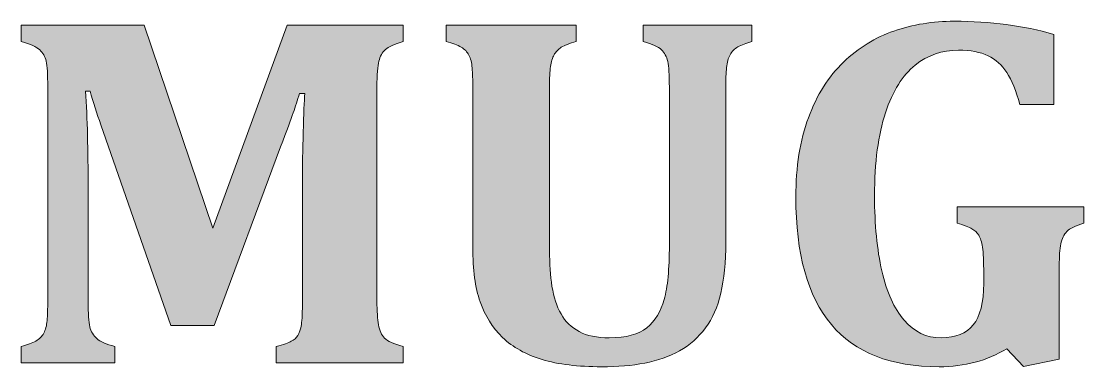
# Model space of a CAD drawing. Header units: inches. Extents: x 82 to 1005, y -733 to -347.
# Drawn here: x 544.7 to 661.4, y -733.4 to -695.4 of the extents above; entities that cross this region are included whole.
import ezdxf

# ---------------------------------------------------------------- set-up
doc = ezdxf.new("R2010")
doc.units = ezdxf.units.IN
doc.header["$MEASUREMENT"] = 0
doc.layers.add('Layer 1', color=7, linetype='Continuous')

# ---------------------------------------------------------------- blocks, each defined once
blk = doc.blocks.new('block 6')
at = {"layer": 'Layer 1', "true_color": 0x680b10}
h = blk.add_hatch(color=246, dxfattribs=at)
h.dxf.hatch_style = 2
edge = h.paths.add_edge_path()
edge.add_spline(control_points=[(586.66, -697.63), (585.7, -697.9), (585.05, -698.19), (584.71, -698.51), (584.36, -698.83), (584.12, -699.25), (583.99, -699.78), (583.85, -700.32), (583.78, -701.26), (583.78, -702.62), (583.78, -702.62), (583.78, -726.13), (583.78, -726.13), (583.78, -727.23), (583.84, -728.1), (583.95, -728.75), (584.05, -729.39), (584.27, -729.88), (584.61, -730.21), (584.95, -730.55), (585.63, -730.85), (586.66, -731.12), (586.66, -731.12), (586.66, -732.92), (586.66, -732.92), (586.66, -732.92), (572.72, -732.92), (572.72, -732.92), (572.72, -732.92), (572.72, -731.12), (572.72, -731.12), (573.52, -730.91), (574.07, -730.72), (574.38, -730.55), (574.69, -730.39), (574.93, -730.18), (575.1, -729.91), (575.27, -729.65), (575.4, -729.25), (575.48, -728.72), (575.56, -728.19), (575.6, -727.3), (575.6, -726.07), (575.6, -726.07), (575.6, -712.76), (575.6, -712.76), (575.6, -711.29), (575.63, -709.56), (575.69, -707.57), (575.74, -705.58), (575.8, -704.16), (575.85, -703.33), (575.85, -703.33), (575.28, -703.33), (575.28, -703.33), (575.06, -704.05), (574.83, -704.77), (574.59, -705.46), (574.34, -706.16), (573.88, -707.41), (573.21, -709.2), (573.21, -709.2), (565.93, -728.82), (565.93, -728.82), (565.93, -728.82), (561.15, -728.82), (561.15, -728.82), (561.15, -728.82), (553.49, -706.78), (553.49, -706.78), (553.03, -705.53), (552.64, -704.29), (552.29, -703.06), (552.29, -703.06), (551.8, -703.06), (551.8, -703.06), (551.99, -706.05), (552.08, -709.58), (552.08, -713.65), (552.08, -713.65), (552.08, -726.15), (552.08, -726.15), (552.08, -727.49), (552.14, -728.43), (552.27, -728.95), (552.39, -729.48), (552.65, -729.91), (553.03, -730.25), (553.41, -730.6), (554.07, -730.89), (555.01, -731.12), (555.01, -731.12), (555.01, -732.92), (555.01, -732.92), (555.01, -732.92), (544.74, -732.92), (544.74, -732.92), (544.74, -732.92), (544.74, -731.12), (544.74, -731.12), (545.41, -730.94), (545.94, -730.74), (546.33, -730.53), (546.72, -730.31), (547.01, -730.02), (547.21, -729.66), (547.41, -729.3), (547.53, -728.83), (547.58, -728.27), (547.62, -727.71), (547.65, -726.99), (547.65, -726.13), (547.65, -726.13), (547.65, -702.62), (547.65, -702.62), (547.65, -701.25), (547.59, -700.3), (547.47, -699.8), (547.35, -699.29), (547.12, -698.87), (546.78, -698.55), (546.43, -698.22), (545.75, -697.91), (544.74, -697.63), (544.74, -697.63), (544.74, -695.83), (544.74, -695.83), (544.74, -695.83), (558.24, -695.83), (558.24, -695.83), (558.24, -695.83), (565.77, -718.14), (565.77, -718.14), (565.77, -718.14), (573.92, -695.83), (573.92, -695.83), (573.92, -695.83), (586.66, -695.83), (586.66, -695.83), (586.66, -695.83), (586.66, -697.63), (586.66, -697.63)], knot_values=[0, 0, 0, 0, 1, 1, 1, 2, 2, 2, 3, 3, 3, 4, 4, 4, 5, 5, 5, 6, 6, 6, 7, 7, 7, 8, 8, 8, 9, 9, 9, 10, 10, 10, 11, 11, 11, 12, 12, 12, 13, 13, 13, 14, 14, 14, 15, 15, 15, 16, 16, 16, 17, 17, 17, 18, 18, 18, 19, 19, 19, 20, 20, 20, 21, 21, 21, 22, 22, 22, 23, 23, 23, 24, 24, 24, 25, 25, 25, 26, 26, 26, 27, 27, 27, 28, 28, 28, 29, 29, 29, 30, 30, 30, 31, 31, 31, 32, 32, 32, 33, 33, 33, 34, 34, 34, 35, 35, 35, 36, 36, 36, 37, 37, 37, 38, 38, 38, 39, 39, 39, 40, 40, 40, 41, 41, 41, 42, 42, 42, 43, 43, 43, 44, 44, 44, 45, 45, 45, 46, 46, 46, 47, 47, 47, 47], degree=3, periodic=1)
h = blk.add_hatch(color=246, dxfattribs=at)
h.dxf.hatch_style = 2
edge = h.paths.add_edge_path()
edge.add_spline(control_points=[(615.87, -702.65), (615.87, -701.29), (615.81, -700.35), (615.69, -699.81), (615.57, -699.28), (615.34, -698.85), (615, -698.52), (614.65, -698.2), (613.99, -697.9), (612.99, -697.63), (612.99, -697.63), (612.99, -695.83), (612.99, -695.83), (612.99, -695.83), (624.94, -695.83), (624.94, -695.83), (624.94, -695.83), (624.94, -697.63), (624.94, -697.63), (624.29, -697.81), (623.78, -698), (623.4, -698.21), (623.02, -698.42), (622.72, -698.71), (622.53, -699.08), (622.33, -699.45), (622.2, -699.92), (622.15, -700.49), (622.09, -701.06), (622.06, -701.78), (622.06, -702.65), (622.06, -702.65), (622.06, -719.63), (622.06, -719.63), (622.06, -721.88), (621.88, -723.76), (621.52, -725.27), (621.16, -726.78), (620.6, -728.05), (619.84, -729.09), (619.07, -730.12), (618.13, -730.95), (617, -731.59), (615.86, -732.22), (614.59, -732.67), (613.18, -732.95), (611.77, -733.22), (610.18, -733.35), (608.42, -733.35), (605.85, -733.35), (603.68, -733.09), (601.9, -732.55), (600.13, -732.02), (598.69, -731.21), (597.57, -730.13), (596.46, -729.05), (595.63, -727.75), (595.1, -726.21), (594.56, -724.67), (594.3, -722.68), (594.3, -720.26), (594.3, -720.26), (594.3, -702.68), (594.3, -702.68), (594.3, -701.83), (594.27, -701.11), (594.23, -700.53), (594.18, -699.95), (594.07, -699.48), (593.88, -699.12), (593.69, -698.76), (593.4, -698.46), (593.01, -698.24), (592.62, -698.01), (592.08, -697.81), (591.39, -697.63), (591.39, -697.63), (591.39, -695.83), (591.39, -695.83), (591.39, -695.83), (605.65, -695.83), (605.65, -695.83), (605.65, -695.83), (605.65, -697.63), (605.65, -697.63), (604.91, -697.82), (604.36, -698.04), (604.01, -698.26), (603.66, -698.49), (603.39, -698.76), (603.21, -699.09), (603.03, -699.42), (602.9, -699.84), (602.83, -700.37), (602.75, -700.89), (602.72, -701.66), (602.72, -702.68), (602.72, -702.68), (602.72, -720.61), (602.72, -720.61), (602.72, -722.04), (602.81, -723.34), (602.99, -724.52), (603.17, -725.7), (603.5, -726.71), (603.98, -727.55), (604.46, -728.39), (605.13, -729.04), (605.98, -729.49), (606.83, -729.95), (607.93, -730.17), (609.27, -730.17), (611.12, -730.17), (612.49, -729.8), (613.4, -729.06), (614.3, -728.32), (614.94, -727.28), (615.31, -725.95), (615.68, -724.62), (615.87, -722.63), (615.87, -719.98), (615.87, -719.98), (615.87, -702.65), (615.87, -702.65)], knot_values=[0, 0, 0, 0, 1, 1, 1, 2, 2, 2, 3, 3, 3, 4, 4, 4, 5, 5, 5, 6, 6, 6, 7, 7, 7, 8, 8, 8, 9, 9, 9, 10, 10, 10, 11, 11, 11, 12, 12, 12, 13, 13, 13, 14, 14, 14, 15, 15, 15, 16, 16, 16, 17, 17, 17, 18, 18, 18, 19, 19, 19, 20, 20, 20, 21, 21, 21, 22, 22, 22, 23, 23, 23, 24, 24, 24, 25, 25, 25, 26, 26, 26, 27, 27, 27, 28, 28, 28, 29, 29, 29, 30, 30, 30, 31, 31, 31, 32, 32, 32, 33, 33, 33, 34, 34, 34, 35, 35, 35, 36, 36, 36, 37, 37, 37, 38, 38, 38, 39, 39, 39, 40, 40, 40, 41, 41, 41, 41], degree=3, periodic=1)
h = blk.add_hatch(color=246, dxfattribs=at)
h.dxf.hatch_style = 2
edge = h.paths.add_edge_path()
edge.add_spline(control_points=[(658.06, -696.84), (658.06, -696.84), (658.06, -704.55), (658.06, -704.55), (658.06, -704.55), (654.34, -704.55), (654.34, -704.55), (653.92, -703.03), (653.45, -701.86), (652.91, -701.03), (652.38, -700.21), (651.69, -699.59), (650.85, -699.19), (650.01, -698.78), (648.93, -698.58), (647.6, -698.58), (645.81, -698.58), (644.22, -699.12), (642.85, -700.22), (641.47, -701.32), (640.39, -703.06), (639.59, -705.46), (638.79, -707.86), (638.39, -710.9), (638.39, -714.58), (638.39, -717.75), (638.66, -720.5), (639.19, -722.82), (639.73, -725.15), (640.54, -726.96), (641.64, -728.24), (642.74, -729.53), (644.09, -730.17), (645.7, -730.17), (647.3, -730.17), (648.47, -729.7), (649.23, -728.75), (649.99, -727.8), (650.37, -726.28), (650.37, -724.2), (650.37, -724.2), (650.37, -723.16), (650.37, -723.16), (650.37, -721.79), (650.33, -720.8), (650.24, -720.22), (650.15, -719.63), (650.01, -719.19), (649.82, -718.9), (649.63, -718.61), (649.38, -718.37), (649.07, -718.19), (648.76, -718.01), (648.22, -717.8), (647.44, -717.57), (647.44, -717.57), (647.44, -715.77), (647.44, -715.77), (647.44, -715.77), (661.35, -715.77), (661.35, -715.77), (661.35, -715.77), (661.35, -717.57), (661.35, -717.57), (660.45, -717.84), (659.83, -718.15), (659.5, -718.49), (659.18, -718.83), (658.95, -719.29), (658.84, -719.86), (658.72, -720.43), (658.66, -721.23), (658.66, -722.27), (658.66, -722.27), (658.66, -732.51), (658.66, -732.51), (658.66, -732.51), (654.75, -733.32), (654.75, -733.32), (654.75, -733.32), (652.9, -731.37), (652.9, -731.37), (650.75, -732.69), (648.27, -733.35), (645.48, -733.35), (640.19, -733.35), (636.25, -731.81), (633.65, -728.72), (631.05, -725.63), (629.75, -720.95), (629.75, -714.69), (629.75, -711.39), (630.21, -708.49), (631.14, -705.99), (632.06, -703.49), (633.34, -701.46), (634.98, -699.89), (636.62, -698.33), (638.47, -697.19), (640.52, -696.47), (642.58, -695.75), (644.79, -695.4), (647.14, -695.4), (651.11, -695.4), (654.75, -695.88), (658.06, -696.84)], knot_values=[0, 0, 0, 0, 1, 1, 1, 2, 2, 2, 3, 3, 3, 4, 4, 4, 5, 5, 5, 6, 6, 6, 7, 7, 7, 8, 8, 8, 9, 9, 9, 10, 10, 10, 11, 11, 11, 12, 12, 12, 13, 13, 13, 14, 14, 14, 15, 15, 15, 16, 16, 16, 17, 17, 17, 18, 18, 18, 19, 19, 19, 20, 20, 20, 21, 21, 21, 22, 22, 22, 23, 23, 23, 24, 24, 24, 25, 25, 25, 26, 26, 26, 27, 27, 27, 28, 28, 28, 29, 29, 29, 30, 30, 30, 31, 31, 31, 32, 32, 32, 33, 33, 33, 34, 34, 34, 35, 35, 35, 35], degree=3, periodic=1)
at = {"layer": 'Layer 1', "lineweight": 0}
for points, knots in [([(586.66, -697.63), (585.7, -697.9), (585.05, -698.19), (584.71, -698.51), (584.36, -698.83), (584.12, -699.25), (583.99, -699.78), (583.85, -700.32), (583.78, -701.26), (583.78, -702.62), (583.78, -702.62), (583.78, -726.13), (583.78, -726.13), (583.78, -727.23), (583.84, -728.1), (583.95, -728.75), (584.05, -729.39), (584.27, -729.88), (584.61, -730.21), (584.95, -730.55), (585.63, -730.85), (586.66, -731.12), (586.66, -731.12), (586.66, -732.92), (586.66, -732.92), (586.66, -732.92), (572.72, -732.92), (572.72, -732.92), (572.72, -732.92), (572.72, -731.12), (572.72, -731.12), (573.52, -730.91), (574.07, -730.72), (574.38, -730.55), (574.69, -730.39), (574.93, -730.18), (575.1, -729.91), (575.27, -729.65), (575.4, -729.25), (575.48, -728.72), (575.56, -728.19), (575.6, -727.3), (575.6, -726.07), (575.6, -726.07), (575.6, -712.76), (575.6, -712.76), (575.6, -711.29), (575.63, -709.56), (575.69, -707.57), (575.74, -705.58), (575.8, -704.16), (575.85, -703.33), (575.85, -703.33), (575.28, -703.33), (575.28, -703.33), (575.06, -704.05), (574.83, -704.77), (574.59, -705.46), (574.34, -706.16), (573.88, -707.41), (573.21, -709.2), (573.21, -709.2), (565.93, -728.82), (565.93, -728.82), (565.93, -728.82), (561.15, -728.82), (561.15, -728.82), (561.15, -728.82), (553.49, -706.78), (553.49, -706.78), (553.03, -705.53), (552.64, -704.29), (552.29, -703.06), (552.29, -703.06), (551.8, -703.06), (551.8, -703.06), (551.99, -706.05), (552.08, -709.58), (552.08, -713.65), (552.08, -713.65), (552.08, -726.15), (552.08, -726.15), (552.08, -727.49), (552.14, -728.43), (552.27, -728.95), (552.39, -729.48), (552.65, -729.91), (553.03, -730.25), (553.41, -730.6), (554.07, -730.89), (555.01, -731.12), (555.01, -731.12), (555.01, -732.92), (555.01, -732.92), (555.01, -732.92), (544.74, -732.92), (544.74, -732.92), (544.74, -732.92), (544.74, -731.12), (544.74, -731.12), (545.41, -730.94), (545.94, -730.74), (546.33, -730.53), (546.72, -730.31), (547.01, -730.02), (547.21, -729.66), (547.41, -729.3), (547.53, -728.83), (547.58, -728.27), (547.62, -727.71), (547.65, -726.99), (547.65, -726.13), (547.65, -726.13), (547.65, -702.62), (547.65, -702.62), (547.65, -701.25), (547.59, -700.3), (547.47, -699.8), (547.35, -699.29), (547.12, -698.87), (546.78, -698.55), (546.43, -698.22), (545.75, -697.91), (544.74, -697.63), (544.74, -697.63), (544.74, -695.83), (544.74, -695.83), (544.74, -695.83), (558.24, -695.83), (558.24, -695.83), (558.24, -695.83), (565.77, -718.14), (565.77, -718.14), (565.77, -718.14), (573.92, -695.83), (573.92, -695.83), (573.92, -695.83), (586.66, -695.83), (586.66, -695.83), (586.66, -695.83), (586.66, -697.63), (586.66, -697.63)], [0, 0, 0, 0, 1, 1, 1, 2, 2, 2, 3, 3, 3, 4, 4, 4, 5, 5, 5, 6, 6, 6, 7, 7, 7, 8, 8, 8, 9, 9, 9, 10, 10, 10, 11, 11, 11, 12, 12, 12, 13, 13, 13, 14, 14, 14, 15, 15, 15, 16, 16, 16, 17, 17, 17, 18, 18, 18, 19, 19, 19, 20, 20, 20, 21, 21, 21, 22, 22, 22, 23, 23, 23, 24, 24, 24, 25, 25, 25, 26, 26, 26, 27, 27, 27, 28, 28, 28, 29, 29, 29, 30, 30, 30, 31, 31, 31, 32, 32, 32, 33, 33, 33, 34, 34, 34, 35, 35, 35, 36, 36, 36, 37, 37, 37, 38, 38, 38, 39, 39, 39, 40, 40, 40, 41, 41, 41, 42, 42, 42, 43, 43, 43, 44, 44, 44, 45, 45, 45, 46, 46, 46, 47, 47, 47, 47]), ([(615.87, -702.65), (615.87, -701.29), (615.81, -700.35), (615.69, -699.81), (615.57, -699.28), (615.34, -698.85), (615, -698.52), (614.65, -698.2), (613.99, -697.9), (612.99, -697.63), (612.99, -697.63), (612.99, -695.83), (612.99, -695.83), (612.99, -695.83), (624.94, -695.83), (624.94, -695.83), (624.94, -695.83), (624.94, -697.63), (624.94, -697.63), (624.29, -697.81), (623.78, -698), (623.4, -698.21), (623.02, -698.42), (622.72, -698.71), (622.53, -699.08), (622.33, -699.45), (622.2, -699.92), (622.15, -700.49), (622.09, -701.06), (622.06, -701.78), (622.06, -702.65), (622.06, -702.65), (622.06, -719.63), (622.06, -719.63), (622.06, -721.88), (621.88, -723.76), (621.52, -725.27), (621.16, -726.78), (620.6, -728.05), (619.84, -729.09), (619.07, -730.12), (618.13, -730.95), (617, -731.59), (615.86, -732.22), (614.59, -732.67), (613.18, -732.95), (611.77, -733.22), (610.18, -733.35), (608.42, -733.35), (605.85, -733.35), (603.68, -733.09), (601.9, -732.55), (600.13, -732.02), (598.69, -731.21), (597.57, -730.13), (596.46, -729.05), (595.63, -727.75), (595.1, -726.21), (594.56, -724.67), (594.3, -722.68), (594.3, -720.26), (594.3, -720.26), (594.3, -702.68), (594.3, -702.68), (594.3, -701.83), (594.27, -701.11), (594.23, -700.53), (594.18, -699.95), (594.07, -699.48), (593.88, -699.12), (593.69, -698.76), (593.4, -698.46), (593.01, -698.24), (592.62, -698.01), (592.08, -697.81), (591.39, -697.63), (591.39, -697.63), (591.39, -695.83), (591.39, -695.83), (591.39, -695.83), (605.65, -695.83), (605.65, -695.83), (605.65, -695.83), (605.65, -697.63), (605.65, -697.63), (604.91, -697.82), (604.36, -698.04), (604.01, -698.26), (603.66, -698.49), (603.39, -698.76), (603.21, -699.09), (603.03, -699.42), (602.9, -699.84), (602.83, -700.37), (602.75, -700.89), (602.72, -701.66), (602.72, -702.68), (602.72, -702.68), (602.72, -720.61), (602.72, -720.61), (602.72, -722.04), (602.81, -723.34), (602.99, -724.52), (603.17, -725.7), (603.5, -726.71), (603.98, -727.55), (604.46, -728.39), (605.13, -729.04), (605.98, -729.49), (606.83, -729.95), (607.93, -730.17), (609.27, -730.17), (611.12, -730.17), (612.49, -729.8), (613.4, -729.06), (614.3, -728.32), (614.94, -727.28), (615.31, -725.95), (615.68, -724.62), (615.87, -722.63), (615.87, -719.98), (615.87, -719.98), (615.87, -702.65), (615.87, -702.65)], [0, 0, 0, 0, 1, 1, 1, 2, 2, 2, 3, 3, 3, 4, 4, 4, 5, 5, 5, 6, 6, 6, 7, 7, 7, 8, 8, 8, 9, 9, 9, 10, 10, 10, 11, 11, 11, 12, 12, 12, 13, 13, 13, 14, 14, 14, 15, 15, 15, 16, 16, 16, 17, 17, 17, 18, 18, 18, 19, 19, 19, 20, 20, 20, 21, 21, 21, 22, 22, 22, 23, 23, 23, 24, 24, 24, 25, 25, 25, 26, 26, 26, 27, 27, 27, 28, 28, 28, 29, 29, 29, 30, 30, 30, 31, 31, 31, 32, 32, 32, 33, 33, 33, 34, 34, 34, 35, 35, 35, 36, 36, 36, 37, 37, 37, 38, 38, 38, 39, 39, 39, 40, 40, 40, 41, 41, 41, 41]), ([(658.06, -696.84), (658.06, -696.84), (658.06, -704.55), (658.06, -704.55), (658.06, -704.55), (654.34, -704.55), (654.34, -704.55), (653.92, -703.03), (653.45, -701.86), (652.91, -701.03), (652.38, -700.21), (651.69, -699.59), (650.85, -699.19), (650.01, -698.78), (648.93, -698.58), (647.6, -698.58), (645.81, -698.58), (644.22, -699.12), (642.85, -700.22), (641.47, -701.32), (640.39, -703.06), (639.59, -705.46), (638.79, -707.86), (638.39, -710.9), (638.39, -714.58), (638.39, -717.75), (638.66, -720.5), (639.19, -722.82), (639.73, -725.15), (640.54, -726.96), (641.64, -728.24), (642.74, -729.53), (644.09, -730.17), (645.7, -730.17), (647.3, -730.17), (648.47, -729.7), (649.23, -728.75), (649.99, -727.8), (650.37, -726.28), (650.37, -724.2), (650.37, -724.2), (650.37, -723.16), (650.37, -723.16), (650.37, -721.79), (650.33, -720.8), (650.24, -720.22), (650.15, -719.63), (650.01, -719.19), (649.82, -718.9), (649.63, -718.61), (649.38, -718.37), (649.07, -718.19), (648.76, -718.01), (648.22, -717.8), (647.44, -717.57), (647.44, -717.57), (647.44, -715.77), (647.44, -715.77), (647.44, -715.77), (661.35, -715.77), (661.35, -715.77), (661.35, -715.77), (661.35, -717.57), (661.35, -717.57), (660.45, -717.84), (659.83, -718.15), (659.5, -718.49), (659.18, -718.83), (658.95, -719.29), (658.84, -719.86), (658.72, -720.43), (658.66, -721.23), (658.66, -722.27), (658.66, -722.27), (658.66, -732.51), (658.66, -732.51), (658.66, -732.51), (654.75, -733.32), (654.75, -733.32), (654.75, -733.32), (652.9, -731.37), (652.9, -731.37), (650.75, -732.69), (648.27, -733.35), (645.48, -733.35), (640.19, -733.35), (636.25, -731.81), (633.65, -728.72), (631.05, -725.63), (629.75, -720.95), (629.75, -714.69), (629.75, -711.39), (630.21, -708.49), (631.14, -705.99), (632.06, -703.49), (633.34, -701.46), (634.98, -699.89), (636.62, -698.33), (638.47, -697.19), (640.52, -696.47), (642.58, -695.75), (644.79, -695.4), (647.14, -695.4), (651.11, -695.4), (654.75, -695.88), (658.06, -696.84)], [0, 0, 0, 0, 1, 1, 1, 2, 2, 2, 3, 3, 3, 4, 4, 4, 5, 5, 5, 6, 6, 6, 7, 7, 7, 8, 8, 8, 9, 9, 9, 10, 10, 10, 11, 11, 11, 12, 12, 12, 13, 13, 13, 14, 14, 14, 15, 15, 15, 16, 16, 16, 17, 17, 17, 18, 18, 18, 19, 19, 19, 20, 20, 20, 21, 21, 21, 22, 22, 22, 23, 23, 23, 24, 24, 24, 25, 25, 25, 26, 26, 26, 27, 27, 27, 28, 28, 28, 29, 29, 29, 30, 30, 30, 31, 31, 31, 32, 32, 32, 33, 33, 33, 34, 34, 34, 35, 35, 35, 35])]:
    blk.add_open_spline(points, degree=3, knots=knots, dxfattribs=at)
blk = doc.blocks.new('block 2')
at = {"layer": 'Layer 1'}
blk.add_blockref('block 6', (0, 0), dxfattribs=at)

msp = doc.modelspace()

# ---------------------------------------------------------------- block references
at = {"layer": 'Layer 1'}
msp.add_blockref('block 2', (0, 0), dxfattribs=at)

doc.saveas('drawing.dxf')
